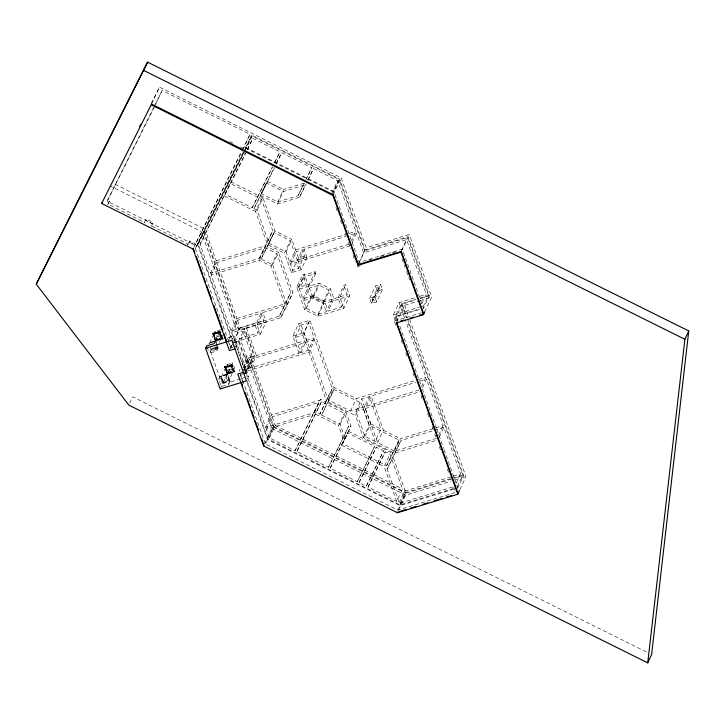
<?xml version="1.0" encoding="UTF-8"?>
<svg xmlns="http://www.w3.org/2000/svg" width="725" height="725" viewBox="0 0 725 725"><rect width="100%" height="100%" fill="white"/><g stroke="black" fill="none" stroke-linecap="round" stroke-linejoin="round"><path stroke-width="0.54" stroke-dasharray="3.62 2.72" d="M151.57 104.047L159.473 87.118L341.14 177.806L366.216 247.669L359.509 261.879M153.555 107.608L107.164 201.169L194.989 245.041M107.735 204.586L109.575 200.834L107.744 199.919M155.667 104.409L162.173 90.462L250.053 134.333L243.546 148.272M146.124 219.077L145.544 220.328L152.549 223.817L153.129 222.575L146.124 219.077L144.284 222.829M187.422 245.403L188.002 244.162L151.453 225.91M195.025 245.023L195.605 243.781L189.678 240.818L189.098 242.068L195.025 245.023L242.159 151.262M193.774 247.379L241.425 151.471M243.138 152.25L203.218 231.619L195.315 248.548L243.827 152.096M232.227 339.128L198.179 244.126L203.979 231.674L239.168 329.839L244.742 328.126L254.847 356.283L249.038 368.735L244.379 370.167M200.046 244.289L230.169 183.461L261.381 199.04L272.736 230.686L266.927 243.147L259.342 258.227L210.422 273.243L200.046 244.289L245.231 153.483M244.298 151.099L251.729 135.167L339.644 179.057L365.083 249.926L408.084 236.722L429.3 295.845L423.255 308.796M252.046 136.046L246.237 148.507L333.292 191.962L339.101 179.51L252.046 136.046L244.452 151.144M247.497 149.812L252.853 138.321L279.895 151.815L274.53 163.306M129.675 403.263L132.684 396.802L647.561 652.536M210.422 273.243L216.231 260.792L205.855 231.837M211.066 275.047L216.875 262.586L265.169 247.769L276.896 253.623L290.834 292.447L279.361 316.173L231.112 330.962L211.066 275.047L259.36 260.221L271.087 266.075L285.025 304.908M246.536 151.788L225.203 194.246L252.237 207.74L272.274 166.977M349.006 244.135L289.801 262.305L286.04 251.829L269.029 243.328L257.13 210.187L253.986 208.61L266.392 183.017L283.348 191.536L305.325 184.793L299.516 197.254L277.539 203.997L260.583 195.478L266.392 183.017M304.455 183.072L298.111 195.687L277.72 201.94L261.426 193.811L274.195 167.511M276.279 164.185L281.644 152.685L311.723 167.702L306.358 179.202M266.927 243.147L255.572 211.501L261.381 199.04M257.13 210.187L262.939 197.726L259.795 196.158M215.234 340.659L212.597 333.31L220.083 331.008L222.557 338.711L208.836 343.369L223.735 338.901M209.561 343.224L213.73 334.298M222.657 335.086L221.623 337.297L216.041 339.01L214.083 333.536L215.117 331.316L219.766 329.893M277.72 201.94L283.529 189.488L303.92 183.226L298.111 195.687M277.539 203.997L283.348 191.536M217.645 347.257L211.075 349.622L217.645 347.257L216.521 344.13M214.618 342.082L215.787 339.527L213.54 333.273L212.996 334.442L219.367 332.494L221.605 338.747L222.158 337.569L215.787 339.527M216.041 339.01L217.083 336.79L215.117 331.316M215.144 341.511L220.69 329.612M219.303 342.263L221.261 338.058M259.342 258.227L272.736 230.686M218.207 348.045L210.721 350.347L209.362 353.247L216.847 350.954L218.207 348.045L215.561 340.696L208.075 342.988M259.36 260.221L265.169 247.769M250.596 368.046L256.405 355.585L304.736 340.75L298.927 353.211L250.596 368.046L240.637 340.279L260.384 334.216L257.076 324.99L280.774 317.713L287.118 305.089L272.654 264.77L261.136 259.024L273.996 232.544L290.29 240.673L297.295 260.212L306.929 257.257L304.056 249.246L345.825 236.432M261.136 259.024L273.996 232.544M269.029 243.328L274.838 230.876L262.939 197.726M231.112 330.962L236.912 318.511L216.875 262.586M231.755 332.766L237.564 320.305L261.045 313.1L263.719 320.522L257.91 332.983L234.411 340.197L231.755 332.766L255.236 325.552L261.045 313.1M228.828 339.762L230.151 336.926L230.858 338.892M232.299 339.336L233.967 335.757L224.804 338.575M308.116 180.072L313.472 168.572L337.705 180.67L355.893 231.347L351.426 240.927M230.188 348.852L232.045 344.873M233.903 340.886L237.619 332.92L201.206 231.447L109.874 185.827M232.625 343.813L230.668 348.009L232.571 347.42L230.668 348.009L228.547 342.109M233.649 341.62L240.22 327.736L237.564 320.305M271.087 266.075L276.896 253.623M218.678 379.211L220.038 376.302L227.523 374.009L230.16 381.359L228.801 384.268L221.315 386.561L218.678 379.211L226.164 376.918L232.643 362.926L227.07 364.63L226.037 366.85L228.003 372.324L233.577 370.611L234.61 368.4L232.643 362.926M227.741 372.84L234.112 370.883L233.568 372.061L231.32 365.808L224.949 367.756L225.493 366.587L227.741 372.84L227.025 374.317L224.551 366.623L232.036 364.322L234.51 372.025L220.98 376.266L223.037 382.936L229.399 380.978L227.351 374.308M235.263 345.154L236.441 342.635L234.528 343.224M272.654 264.77L278.463 252.309L266.945 246.563M225.683 367.611L221.524 376.538L223.481 382.012L229.055 380.299L233.223 371.372M235.761 347.148L244.742 328.126M240.637 340.279L246.446 327.827L266.193 321.764L262.876 312.538L286.583 305.261L292.927 292.628L278.463 252.309M220.201 388.962L222.675 383.661L220.038 376.302M223.037 382.936L220.98 376.266M223.481 382.012L227.641 373.085M228.003 372.324L229.037 370.103L227.07 364.63M306.929 257.257L301.12 269.709L291.486 272.673L284.481 253.134L290.29 240.673M286.04 251.829L291.849 239.368L274.838 230.876M257.076 324.99L262.876 312.538M239.06 371.318L239.993 369.333M242.313 364.349L246.029 356.383L251.611 354.67L243.192 331.207L237.619 332.92M289.801 262.305L295.61 249.844L291.849 239.368M290.444 264.099L296.253 251.648L302.225 249.808L304.455 256.016L298.646 268.477L292.673 270.307L290.444 264.099L296.416 262.269L298.646 268.477M243.754 367.521L248.403 357.561L253.977 355.848L244.325 328.951M243.899 369.496L249.264 357.996L254.847 356.283M260.384 334.216L266.193 321.764M244.642 369.605L251.611 354.67M244.524 372.895L246.092 369.542L243.228 370.421M291.486 272.673L302.225 249.808M245.657 371.553L251.466 359.102L314.777 339.663L332.304 388.518L319.843 414.211L314.722 411.655L314.269 412.57L265.722 427.469L245.657 371.553L308.968 352.123L314.777 339.663M244.135 373.737L245.884 373.203L253.977 355.848M301.12 269.709L298.247 261.707L304.056 249.246M331.896 193.131L337.705 180.67M332.213 194.989L339.644 179.057M247.316 379.103L248.566 376.42L233.967 335.757M333.246 194.735L341.14 177.806M279.361 316.173L290.834 292.447M280.774 317.713L286.583 305.261M287.118 305.089L292.927 292.628M315.067 271.721L315.719 273.515L305.261 276.733L299.452 289.184L302.896 298.8L313.363 295.592L324.583 301.201L328.144 311.125L341.366 307.074L338.031 297.767L343.84 285.306L345.671 284.744L349.649 295.854L343.84 308.306L317.822 316.29L304.817 309.802L296.706 287.218L302.515 274.757L304.346 274.195L304.609 274.929L298.8 287.39L309.267 284.173L315.067 271.721L304.609 274.929M298.8 287.39L298.537 286.656L304.346 274.195M302.896 298.8L308.705 286.348L305.261 276.733M315.719 273.515L309.91 285.976L309.267 284.173M303.548 300.603L309.358 288.142L319.054 285.17L328.833 290.045L332.123 299.235L326.313 311.687L317.931 314.26L306.376 308.497L303.548 300.603L313.245 297.622L323.024 302.506L326.313 311.687M304.817 309.802L310.626 297.35L302.515 274.757M298.927 353.211L292.809 336.164L298.618 323.703L309.847 320.26L333.926 387.368L356.374 398.569L417.31 379.864M306.376 308.497L312.185 296.036L309.358 288.142M313.363 295.592L319.172 283.14L330.392 288.74L333.953 298.673L328.144 311.125M313.245 297.622L319.054 285.17M295.283 337.397L301.093 324.945L308.66 322.616L314.133 337.868L308.324 350.329L300.757 352.649L295.283 337.397L302.851 335.077L308.66 322.616M418.987 390.032L350.565 411.03L328.117 399.828L304.038 332.712L309.847 320.26M323.024 302.506L328.833 290.045M317.931 314.26L323.74 301.808L332.123 299.235M265.722 427.469L271.531 415.008L251.466 359.102M324.583 301.201L330.392 288.74M300.757 352.649L306.566 340.188L301.093 324.945M352.069 242.721L356.537 233.142L346.894 236.105M317.822 316.29L323.631 303.838L349.649 295.854M266.374 429.263L272.183 416.812L318.891 402.475L295.102 450.705L269.473 437.909L266.374 429.263L313.082 414.927M264.417 444.262L271.848 428.321L246.029 356.383M453.814 487.046L455.717 492.366L397.88 510.11L265.45 444.008L273.343 427.07L248.403 357.561M453.723 488.442L400.01 504.935L268.078 439.078L273.887 426.617L249.264 357.996M269.473 437.909L275.282 425.457L272.183 416.812M343.84 308.306L339.862 297.205L345.671 284.744M359.301 262.242L364.666 250.741L339.101 179.51M341.366 307.074L347.175 294.613L343.84 285.306M295.102 450.705L318.891 402.475M314.269 412.57L320.532 399.203L325.652 401.759L319.843 414.211M296.86 451.575L321.447 401.75L344.339 413.178L348.879 425.82L343.07 438.281L328.461 467.353L296.86 451.575L321.447 401.75M369.668 298.383L375.478 285.931L380.652 284.336L382.483 289.42L376.674 301.881L371.499 303.467L369.668 298.383L374.843 296.797L376.674 301.881M372.152 299.624L377.961 287.163L379.474 286.701L380 288.188L374.191 300.639L372.677 301.102L372.152 299.624L373.665 299.153L380.652 284.336M371.499 303.467L378.486 288.65L377.961 287.163M328.117 399.828L333.926 387.368M342.535 443.7L345.173 438.462L340.097 424.324L321.601 415.09L334.007 389.497L361.231 403.082L369.17 425.203L399.049 440.12L386.642 465.713L342.535 443.7L350.982 426.001L345.907 411.863L327.41 402.629M321.601 415.09L334.007 389.497M401.695 250.188L406.607 239.649L363.606 252.853L356.537 233.142M401.324 251.403L409.217 234.465L366.216 247.669M343.07 438.281L338.53 425.629L344.339 413.178M340.097 424.324L345.907 411.863M395.197 320.423L393.285 315.094L399.085 302.642L415.788 297.513M350.565 411.03L356.374 398.569M397.019 320.45L395.487 316.2L401.297 303.739L415.905 299.262M395.85 325.344L394.327 321.084L402.221 304.156L415.76 299.996M328.461 467.353L348.879 425.82M396.693 322.272L404.586 305.334L419.168 300.866M355.957 411.365L361.766 398.913L369.333 396.593L380.96 429.001L375.151 441.462L364.92 436.35L355.957 411.365L363.524 409.045L369.333 396.593M330.21 468.232L347.511 432.907L374.544 446.401L368.735 458.862L357.244 481.726L330.21 468.232L347.511 432.907M393.24 452.581L363.361 437.655L355.422 415.543L361.231 403.082M345.173 438.462L350.982 426.001M436.323 438.353L394.59 451.167L377.634 442.694L365.355 408.483L371.164 396.031L415.86 382.311M421.76 303.893L426.228 294.314L406.607 239.649M423.074 306.911L428.439 295.41L407.667 237.546L364.666 250.741M363.361 437.655L369.17 425.203M364.92 436.35L370.729 423.898L361.766 398.913M424.696 311.968L431.665 297.023L409.217 234.465M357.244 481.726L374.544 446.401M358.993 482.596L376.293 447.28L383.525 450.887L377.716 463.347L366.234 486.212L358.993 482.596L376.293 447.28M377.634 442.694L383.434 430.242L371.164 396.031M366.234 486.212L383.525 450.887M367.983 487.082L385.274 451.766L389.968 454.104L402.475 488.94L396.666 501.401L367.983 487.082L385.274 451.766M396.666 501.401L384.159 466.565L389.968 454.104M421.397 386.824L425.865 377.245L405.212 319.689M422.485 387.667L426.508 379.039L420.119 381.006M386.642 465.713L399.049 440.12M394.59 451.167L400.399 438.707L443.202 425.566L426.508 379.039M452.599 487.01L400.109 503.123L399.14 502.633L387.114 469.129L401.052 440.501L433.151 430.65M387.114 469.129L401.052 440.501M399.14 502.633L404.949 490.182L392.923 456.668M400.109 503.123L405.918 490.662L460.547 473.896L443.845 427.369L434.221 430.324M400.01 504.935L405.819 492.474L450.941 478.627M397.88 510.11L405.782 493.181L452.907 478.718M398.705 510.065L405.674 495.121L450.905 481.237M438.734 435.154L443.202 425.566M439.377 436.948L443.845 427.369M456.079 483.475L460.547 473.896M457.393 486.502L462.758 475.002L407.785 321.827M457.575 488.378L463.619 475.428L407.559 319.045M459.949 489.556L465.985 476.615L409.163 318.103M151.371 103.231L159.473 87.118M154.062 106.593L162.173 90.462M154.86 106.149L107.164 201.169L108.986 202.076M109.575 200.834L107.889 204.169L144.447 222.421M151.289 226.327L153.129 222.575M187.847 244.57L189.678 240.818M241.932 150.465L250.053 134.333M245.159 148.226L251.729 135.167M243.953 152.15L195.36 248.539L230.858 347.592L232.716 347.021M198.179 244.126L245.222 150.519M247.27 149.441L252.853 138.321M274.304 162.935L279.895 151.815M252.237 207.74L272.555 167.303M276.18 163.56L281.644 152.685M253.986 208.61L260.583 195.478M261.426 193.811L274.34 168.109M305.868 179.347L311.723 167.702M307.726 180.027L313.472 168.572M299.516 197.254L306.231 183.896M320.532 399.203L320.078 400.109L271.531 415.008M325.652 401.759L332.304 388.518M216.231 260.792L265.151 245.775M295.61 249.844L345.127 234.646M349.432 233.323L355.893 231.347M304.455 256.016L298.483 257.855L296.253 251.648M298.247 261.707L349.658 245.929M368.536 260.23L372.831 258.916M380.362 256.605L384.658 255.282M392.189 252.971L396.484 251.657M357.18 266.854L361.485 265.531M296.706 287.218L298.537 286.656M299.452 289.184L319.172 283.14M212.434 333.654L219.911 331.316L222.557 338.711M214.083 333.536L219.657 331.823L221.623 337.297M333.953 298.673L347.175 294.613M240.22 327.736L263.719 320.522M338.031 297.767L339.862 297.205M217.083 336.79L221.723 335.367M378.486 288.65L380 288.188M222.72 338.358L215.243 340.705L212.597 333.31M382.483 289.42L377.308 291.006L375.478 285.931M211.528 348.698L217.101 346.985M233.359 342.3L238.933 340.587L249.038 368.735M232.952 343.115L238.516 341.412L248.177 368.309L243.518 369.741L248.167 368.309M233.649 346.74L236.432 345.888L246.083 372.786L242.368 373.928M419.965 296.235L426.228 294.314M292.809 336.164L304.038 332.712M420.083 297.975L428.439 295.41M419.92 298.718L429.3 295.845M420.21 300.54L431.665 297.023M306.566 340.188L314.133 337.868M224.387 366.968L231.864 364.63L234.51 372.025M393.285 315.094L419.376 307.092M226.037 366.85L231.61 365.137L233.577 370.611M395.487 316.2L419.494 308.832M419.322 309.575L396.412 316.608L397.934 320.867M229.037 370.103L234.61 368.4M394.327 321.084L421.397 312.774M234.673 371.671L227.197 374.018L224.551 366.623M223.227 382.519L229.598 380.571M222.675 383.661L230.16 381.359M240.464 378.912L229.771 382.193L227.161 374.725L219.648 377.136L210.332 351.172L217.817 348.879L215.579 342.454M241.534 378.577L244.742 377.598M246.654 377.009L248.566 376.42M418.379 379.538L425.865 377.245M365.355 408.483L420.699 391.5M395.243 452.962L438.045 439.821M452.01 478.301L462.758 475.002M453.977 478.391L463.619 475.428M455.218 479.914L465.985 476.615M453.524 489.203L399.973 505.642L267.534 439.531L247.044 382.428M236.912 318.511L285.17 303.721M234.8 342.544L238.516 341.412M242.222 374.327L240.31 374.916L242.784 381.794M245.92 147.619L333.835 191.509L359.274 262.377L402.275 249.182L423.491 308.297M229.68 141.502L234.628 143.976M240.564 146.939L243.537 148.417M267.235 181.359L283.529 189.488M231.003 181.785L258.046 195.288M224.36 195.913L255.572 211.501M268.187 244.996L284.481 253.134M115.057 184.232L202.882 228.103M312.185 296.036L323.74 301.808M310.626 297.35L323.631 303.838M328.198 401.949L355.422 415.543M370.729 423.898L380.96 429.001M383.434 430.242L400.399 438.707M315.638 414.202L338.53 425.629M348.344 431.239L392.452 453.261M341.702 445.368L368.735 458.862M370.484 459.732L377.716 463.347M379.474 464.218L384.159 466.565M275.282 425.457L300.911 438.244M302.669 439.123L334.27 454.901M336.019 455.771L363.053 469.265M364.802 470.144L372.043 473.751M373.792 474.63L402.475 488.94M404.949 490.182L405.918 490.662M273.887 426.617L405.819 492.474M273.343 427.07L405.782 493.181M271.848 428.321L405.674 495.121M402.076 258.934L405.112 267.38M406.625 271.603L409.652 280.049M404.586 305.334L408.782 317.042M402.221 304.156L407.178 317.985M401.297 303.739L406.263 317.568M399.085 302.642L404.822 318.628M399.847 326.187L414.718 367.675M415.099 368.735L420.817 384.694M422.34 388.953L436.45 428.312M436.831 429.372L443.7 448.521M444.081 449.591L457.81 487.889M401.188 340.233L402.33 343.423M405.764 353.002L406.906 356.192M413.014 373.212L414.156 376.402M421.017 395.551L422.167 398.741M427.505 413.64L428.647 416.83M432.082 426.409L433.224 429.599M434.746 433.849L435.888 437.039M439.323 446.618L440.465 449.808M447.334 468.957L448.476 472.147M373.665 299.153L374.191 300.639M335.929 207.622L338.203 213.966M340.478 220.309L341.62 223.49M345.037 233.006L346.178 236.178M348.453 242.531L350.728 248.874M353.012 255.218L355.286 261.571M363.524 409.045L375.151 441.462M298.618 323.703L308.324 350.329M308.968 352.123L326.495 400.97M255.236 325.552L257.91 332.983M246.446 327.827L256.405 355.585M203.218 231.619L238.761 330.663M236.241 346.296L245.884 373.203M247.243 381.006L268.078 439.078M197.445 244.062L231.483 339.028M240.501 374.499L265.45 444.008M215.398 340.995L216.15 343.088M215.343 346.749L216.847 350.954M226.164 376.918L228.801 384.268M210.332 347.538L211.075 349.622M207.105 346.949L208.981 352.196M219.72 331.733L213.349 333.681L215.597 339.943L221.968 337.986L219.72 331.733M219.557 332.077L213.186 334.035L215.434 340.288L221.805 338.33L219.557 332.077M219.104 333.002L213.531 334.714L215.497 340.188L221.071 338.475L219.104 333.002M231.674 365.047L225.303 366.995L227.55 373.257L233.921 371.3L231.674 365.047M231.511 365.391L225.14 367.348L227.387 373.602L233.758 371.644L231.511 365.391M231.058 366.315L225.484 368.028L227.451 373.502L233.024 371.789L231.058 366.315"/><path stroke-width="1.09" d="M647.742 662.858L684.88 339.273L688.75 330.972L147.574 62.142L36.25 284.164L128.814 405.103L647.742 662.858L651.612 654.557L688.75 330.972M36.25 284.164L147.574 62.142M234.972 348.834L229.399 350.547L193.031 249.056L101.654 203.444L101.98 202.755M151.57 104.047L151.253 104.744L332.92 195.424L357.996 265.287L400.998 252.092L401.324 251.403L358.322 264.598L333.246 194.735L151.57 104.047L101.654 203.444M193.031 249.056L193.348 248.367M205.601 348.299L231.882 340.233L246.473 380.897L220.201 388.962L205.601 348.299L206.725 345.897L214.21 343.605L214.854 342.218M226.318 341.946L226.635 341.248M332.92 195.424L333.246 194.735M459.478 490.553L457.765 494.233L397.454 512.747L263.628 445.947L263.954 445.259M357.996 265.287L359.247 262.604M457.765 494.233L396.376 322.96L396.693 322.272L458.091 493.544M396.376 322.96L423.445 314.65L424.696 311.968M397.454 512.747L397.771 512.058M139.735 126.395L140.75 124.383M400.862 320.994L403.988 320.033M410.232 318.112L413.359 317.151M419.603 315.239L423.772 313.961L401.324 251.403M398.85 511.723L406.39 509.412M410.703 508.089L416.087 506.44M422.548 504.455L427.931 502.797M434.393 500.821L441.933 498.501M446.237 497.178L451.63 495.528M243.382 372.297L237.809 374.009L263.628 445.947M143.704 70.443L684.88 339.273M400.998 252.092L423.445 314.65M193.693 249.436L194.826 252.608M196.375 256.804L202.792 274.802M203.562 276.859L205.447 282.197M206.589 285.306L211.519 299.117M213.775 305.361L222.901 330.827M223.989 333.862L226.689 341.393M241.552 382.836L242.694 386.008M244.968 392.361L250.66 408.229M251.421 410.341L254.103 417.808M255.218 420.926L258.653 430.478M261.671 438.906L263.574 444.198"/></g></svg>
